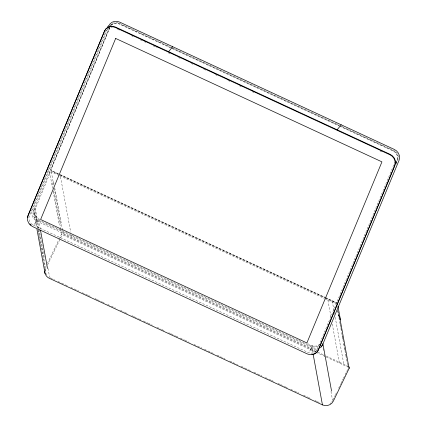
<?xml version="1.0" encoding="UTF-8"?>
<svg xmlns="http://www.w3.org/2000/svg" width="427" height="427" viewBox="0 0 427 427"><rect width="100%" height="100%" fill="white"/><g stroke="black" fill="none" stroke-linecap="round" stroke-linejoin="round"><path stroke-width="0.32" stroke-dasharray="2.13 1.6" d="M59.15 175.513L51.336 171.894L50.338 172.327L34.87 209.961L34.71 212.886L37.496 227.676M107.492 28.983L32.356 210.244A8.641 7.985 39.4 0 0 37.074 221.282L311.721 348.581A8.641 7.985 39.4 0 0 316.893 349.291M109.904 26.442L33.493 210.773A7.376 6.816 39.4 0 0 37.523 220.193L312.169 347.498A7.376 6.816 39.4 0 0 317.645 347.824M109.654 27.888L50.717 170.069L50.946 170.603L58.2 173.965M109.856 27.638L50.92 169.818L51.149 170.357L324.899 297.245M396.085 162.858L397.105 160.392A7.376 6.816 39.4 0 0 393.075 150.971L339.871 126.307M396.037 163.221L397.313 160.146A7.376 6.816 39.4 0 0 393.283 150.72L340.073 126.061M396.08 164.219L397.863 159.917A7.376 6.816 39.4 0 0 393.833 150.491L341.37 126.173M44.718 269.875A8.22 8.092 -10.4 0 1 45.433 267.537L46.287 265.759M47.429 263.39L58.851 239.696M59.139 239.104L61.136 234.957A1.601 1.575 -10.4 0 1 63.271 234.199L317.224 351.912M47.621 264.927L61.894 235.309L60.693 228.749M332.916 400.067L335.2 395.327M335.483 394.735L336.914 391.772M338.627 388.218L340.623 384.07M340.911 383.478L343.196 378.738M343.479 378.146L348.336 368.079M107.326 29.223L108.01 28.395M110.396 25.492L111.415 24.254M111.548 24.905L111.34 25.156A7.376 6.816 39.4 0 1 119.192 24.019L169.978 47.562M31.086 223.502A7.376 6.816 39.4 0 0 33.434 225.168L34.8 223.508M35.478 222.68L36.845 221.026M35.03 223.769L36.391 222.109M310.125 349.985L311.486 348.325M309.676 351.069L311.037 349.414M315.852 351.41L317.555 349.334M319.871 344.082C316.412 347.898 310.835 345.678 307.253 343.356M318.259 346.318L315.057 347.114L311.71 346.42L38.585 219.825C34.347 217.893 32.756 212.363 34.55 208.232L45.433 267.537M172.252 47.787L119.186 23.191A7.376 6.816 39.4 0 0 110.193 25.839M172.855 48.064L339.561 125.335M170.789 47.594L119.395 23.773A7.376 6.816 39.4 0 0 110.385 26.447M171.392 47.872L339.47 125.778M172.396 48.683L339.268 126.029M117.51 29.282L119.32 30.12M131.383 35.708L133.187 36.546M140.424 39.903L143.44 41.302M144.043 41.579L145.853 42.417M153.09 45.769L157.312 47.728M168.163 52.761L169.978 53.599M178.433 57.517L180.242 58.36M191.115 63.399L192.929 64.237M203.802 69.275L205.611 70.119M215.277 74.597L218.293 75.995M227.959 80.473L229.774 81.317M239.435 85.795L241.25 86.633M252.117 91.672L253.932 92.515M380.094 150.993L381.903 151.831M325.502 297.523L336.983 302.844M60.613 175.086L324.691 297.491M325.299 297.774L336.78 303.095M59.55 174.702L51.352 170.949L50.402 171.078L49.575 171.974L52.585 188.376M325.854 298.142L60.154 174.985L70.717 232.288M326.191 298.297L336.748 303.191M59.748 175.796L324.306 298.42M324.856 298.676L336.401 304.029M40.143 219.547C37.234 218.581 34.993 215.961 34.71 212.886M317.827 352.19L323.874 354.992M326.212 356.075L348.336 366.334M315.628 352.088L62.908 234.951A0.758 0.747 -10.4 0 0 61.894 235.309M316.231 352.371L347.973 367.081L346.5 359.048M33.434 225.168L308.08 352.467A7.376 6.816 39.4 0 0 317.362 349.217L393.774 164.886A7.376 6.816 39.4 0 0 394.27 162.228M50.285 277.828L54.512 279.792M58.141 281.473L64.787 284.553M65.39 284.83L67.204 285.674M70.829 287.355L78.685 290.995M82.31 292.676L87.748 295.196M88.352 295.473L91.373 296.877M95.002 298.558L96.812 299.396M97.415 299.674L101.647 301.638M102.25 301.916L104.065 302.759M107.689 304.44L110.71 305.839M111.314 306.116L115.546 308.08M120.377 310.317L124.609 312.281M125.212 312.559L128.233 313.962M131.858 315.638L133.672 316.482M134.275 316.759L138.508 318.723M139.111 319.001L140.921 319.844M143.339 320.965L147.571 322.924M148.174 323.202L152.402 325.166M157.237 327.402L161.47 329.366M162.073 329.644L165.094 331.048M168.718 332.724L170.533 333.567M171.136 333.845L175.364 335.809M175.972 336.086L177.781 336.93M180.199 338.045L184.432 340.009M185.035 340.287L189.262 342.251M194.098 344.488L201.955 348.133M204.368 349.249L207.389 350.652M207.997 350.93L214.642 354.015M217.06 355.131L224.917 358.776M229.747 361.012L237.604 364.658M241.228 366.334L247.873 369.419M248.482 369.697L250.291 370.54M253.921 372.216L256.942 373.62M257.545 373.897L261.772 375.861M265.402 377.537L270.835 380.062M271.444 380.34L274.465 381.743M278.089 383.419L279.904 384.263M280.507 384.54L284.734 386.504M285.337 386.782L287.152 387.62M290.776 389.301L293.797 390.705M294.406 390.983L298.633 392.941M303.469 395.183L307.696 397.147M308.299 397.425L311.32 398.823M314.95 400.505L316.759 401.348M317.368 401.626L320.389 403.029M33.877 212.998L36.578 227.297M338.125 311.705L338.606 314.32M338.723 314.977L338.963 316.284M337.736 310.344L338.942 316.903M339.065 317.56L339.422 319.529M340.148 323.469L340.506 325.433M340.986 328.059L341.589 331.341M342.315 335.275L342.673 337.245M342.796 337.901L343.159 339.865M343.879 343.804L344.242 345.774M344.722 348.395L345.326 351.677M345.806 354.298L346.409 357.58M337.597 310.525L345.827 355.381M345.945 356.033L346.425 358.632M332.233 301.099L334.053 311.005M334.288 312.27L334.645 314.219M335.216 317.341L343.826 364.242M327.883 300.08L330.984 316.978M332.286 324.082L339.454 363.131M323.063 348.523L323.42 350.476M324.136 354.389L324.499 356.342M330.957 391.532L332.516 400.04M312.057 345.582L313.37 352.739M311.71 346.42L313.023 353.567M71.192 234.893L71.789 238.149M53.61 181.582L54.208 184.827M54.747 187.768L63.271 234.199M51.336 171.894L53.834 185.515M54.4 188.585L60.976 224.442M52.265 182.825L52.985 186.759M53.711 190.698L60.57 228.093M53.188 191.659L59.209 224.458M48.011 268.439L49.681 277.55M38.585 219.825L40.255 228.92M35.308 208.584L39.006 228.744M39.129 229.39L44.381 258.004M37.976 230.254L38.329 232.187M38.446 232.832L38.804 234.765M38.921 235.41L39.396 237.988M39.514 238.634L40.458 243.79M40.576 244.436L42.946 257.326M43.18 258.618L44.958 268.284M45.075 268.93L45.668 272.154M46.708 275.031A7.376 7.259 -10.4 0 1 46.191 267.889M332.628 400.659A7.376 7.259 -10.4 0 1 331.747 402.058M330.994 402.858A7.376 7.259 -10.4 0 1 330.055 403.6M109.622 27.835A7.376 6.816 39.4 0 0 105.816 31.417L29.404 215.742A7.376 6.816 39.4 0 0 30.707 223.081M111.239 27.483A7.376 6.816 39.4 0 1 112.349 27.461"/><path stroke-width="0.64" d="M320.346 347.749A8.641 7.985 39.4 0 0 322.593 344.776L399.005 160.445A8.641 7.985 39.4 0 0 394.281 149.407L119.64 22.103A8.641 7.985 39.4 0 0 108.762 25.914M348.822 366.681A1.601 1.575 -10.4 0 1 349.094 368.432L333.391 401.012A8.22 8.092 -10.4 0 1 322.444 404.897L49.319 278.303A8.22 8.092 -10.4 0 1 44.638 271.124M107.465 27.077L108.49 25.833M168.612 51.672L172.705 46.698M337.127 129.781L341.216 124.812M321.232 346.43L322.593 344.776M337.96 306.154L340.468 319.866M339.46 315.948L349.094 368.432M322.849 343.559L331.576 391.127M313.14 354.218L322.444 404.897M40.496 230.217L47.53 268.556M36.946 229.246L45.107 273.723M31.07 225.066A8.641 7.985 39.4 0 1 29.853 223.887M27.696 217.685A8.641 7.985 39.4 0 1 28.262 215.213L104.674 30.883A8.641 7.985 39.4 0 1 115.552 27.077L390.193 154.377A8.641 7.985 39.4 0 1 394.916 165.42L318.505 349.745A8.641 7.985 39.4 0 1 311.94 354.367M104.369 31.256L27.958 215.587A8.641 7.985 39.4 0 0 32.676 226.625L307.323 353.93A8.641 7.985 39.4 0 0 318.2 350.119L394.607 165.788A8.641 7.985 39.4 0 0 389.888 154.75L115.242 27.451A8.641 7.985 39.4 0 0 104.369 31.256M115.674 38.441L40.613 219.51L306.89 342.934L381.951 161.865L115.674 38.441"/></g></svg>
